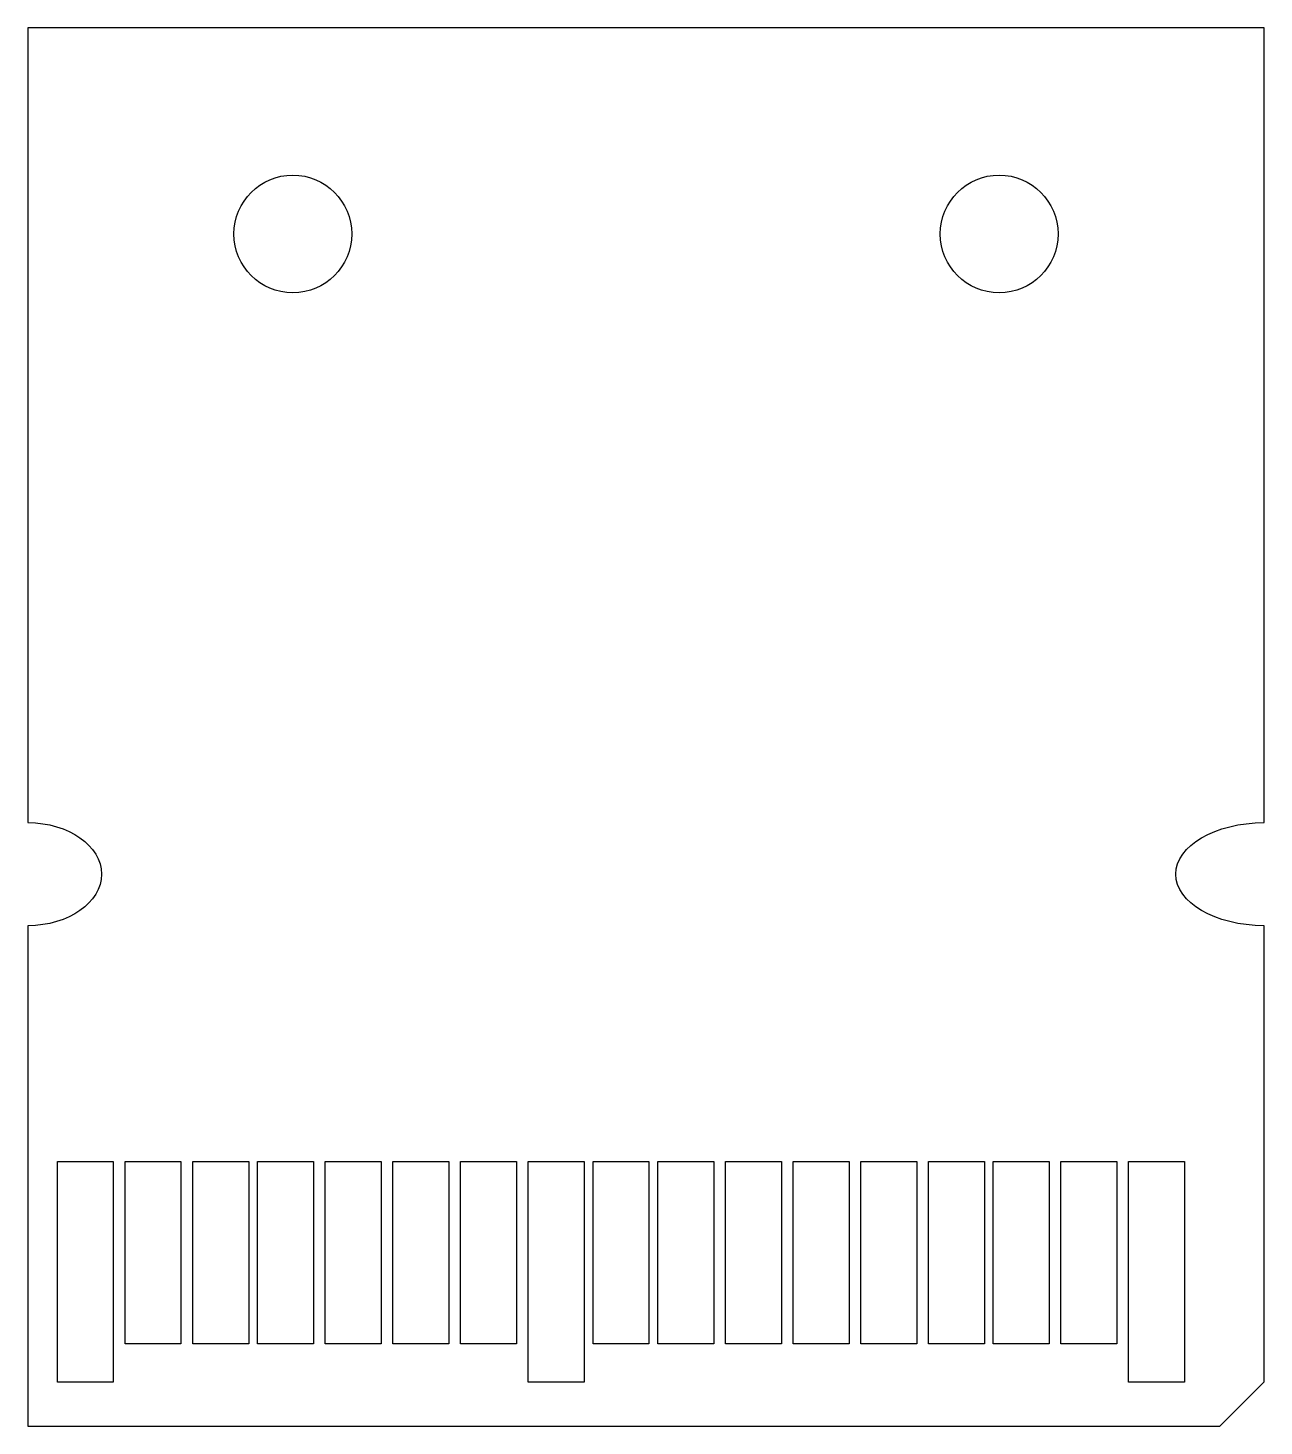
# Model space of a CAD drawing. Extents: x 9.9 to 37.7, y 12.9 to 44.3.
import ezdxf

# ---------------------------------------------------------------- set-up
doc = ezdxf.new("R2010")
doc.units = 0
doc.layers.add('Cu', color=7, linetype='CONTINUOUS')
doc.layers.add('Edge.Cuts', color=7, linetype='CONTINUOUS')

msp = doc.modelspace()

# ---------------------------------------------------------------- linework, layer by layer
at = {"layer": 'Cu', "color": 7}
for points in [[(10.583333, 18.845312), (11.840104, 18.845312), (11.840104, 13.884374), (10.583333, 13.884374)], [(12.104688, 18.845312), (13.361459, 18.845312), (13.361459, 14.744271), (12.104688, 14.744271)], [(13.626042, 18.845312), (14.882813, 18.845312), (14.882813, 14.744271), (13.626042, 14.744271)], [(15.08125, 18.845312), (16.338021, 18.845312), (16.338021, 14.744271), (15.08125, 14.744271)], [(16.602604, 18.845312), (17.859375, 18.845312), (17.859375, 14.744271), (16.602604, 14.744271)], [(18.123959, 18.845312), (19.38073, 18.845312), (19.38073, 14.744271), (18.123959, 14.744271)], [(19.645313, 18.845312), (20.902084, 18.845312), (20.902084, 14.744271), (19.645313, 14.744271)], [(21.166666, 18.845312), (22.423437, 18.845312), (22.423437, 13.884374), (21.166666, 13.884374)], [(22.621876, 18.845312), (23.878647, 18.845312), (23.878647, 14.744271), (22.621876, 14.744271)], [(24.077084, 18.845312), (25.333855, 18.845312), (25.333855, 14.744271), (24.077084, 14.744271)], [(25.598438, 18.845312), (26.855209, 18.845312), (26.855209, 14.744271), (25.598438, 14.744271)], [(27.119793, 18.845312), (28.376564, 18.845312), (28.376564, 14.744271), (27.119793, 14.744271)], [(28.641146, 18.845312), (29.897917, 18.845312), (29.897917, 14.744271), (28.641146, 14.744271)], [(30.1625, 18.845312), (31.419271, 18.845312), (31.419271, 14.744271), (30.1625, 14.744271)], [(31.617708, 18.845312), (32.874479, 18.845312), (32.874479, 14.744271), (31.617708, 14.744271)], [(33.139065, 18.845312), (34.395836, 18.845312), (34.395836, 14.744271), (33.139065, 14.744271)], [(34.660416, 18.845312), (35.917187, 18.845312), (35.917187, 13.884374), (34.660416, 13.884374)]]:
    msp.add_lwpolyline(points, close=True, dxfattribs=at)
at = {"layer": 'Edge.Cuts', "color": 2}
for points in [[(9.921875, 44.31766), (9.921875, 26.458285)], [(37.703125, 26.458285), (37.703125, 44.31766), (9.921875, 44.31766)], [(9.921875, 24.143181), (9.921875, 12.89839), (36.710937, 12.898437), (37.703125, 13.890625), (37.703125, 24.143181)]]:
    msp.add_lwpolyline(points, dxfattribs=at)
for points in [[(15.875, 41.010368)], [(31.75, 41.010368)]]:
    msp.add_lwpolyline(points, close=True, dxfattribs=at)
for points in [[(14.552083, 39.687451), (14.552083, 40.418078), (15.144373, 41.010368), (15.875, 41.010368)], [(15.875, 41.010368), (16.605627, 41.010368), (17.197916, 40.418078), (17.197916, 39.687451)], [(30.427083, 39.687451), (30.427083, 40.418078), (31.019374, 41.010368), (31.75, 41.010368)], [(31.75, 41.010368), (32.480625, 41.010368), (33.072916, 40.418078), (33.072916, 39.687451)], [(15.875, 38.364535), (15.144373, 38.364535), (14.552083, 38.956825), (14.552083, 39.687451)], [(17.197916, 39.687451), (17.197916, 38.956825), (16.605627, 38.364535), (15.875, 38.364535)], [(31.75, 38.364535), (31.019374, 38.364535), (30.427083, 38.956825), (30.427083, 39.687451)], [(33.072916, 39.687451), (33.072916, 38.956825), (32.480625, 38.364535), (31.75, 38.364535)], [(9.921875, 26.458285), (10.835158, 26.458285), (11.575521, 25.940031), (11.575521, 25.300733)], [(35.71875, 25.300733), (35.71875, 25.940031), (36.607183, 26.458285), (37.703125, 26.458285)], [(11.575521, 25.300733), (11.575521, 24.661434), (10.835158, 24.143181), (9.921875, 24.143181)], [(37.703125, 24.143181), (36.607183, 24.143181), (35.71875, 24.661434), (35.71875, 25.300733)]]:
    msp.add_open_spline(points, degree=3, dxfattribs=at)

doc.saveas('drawing.dxf')
